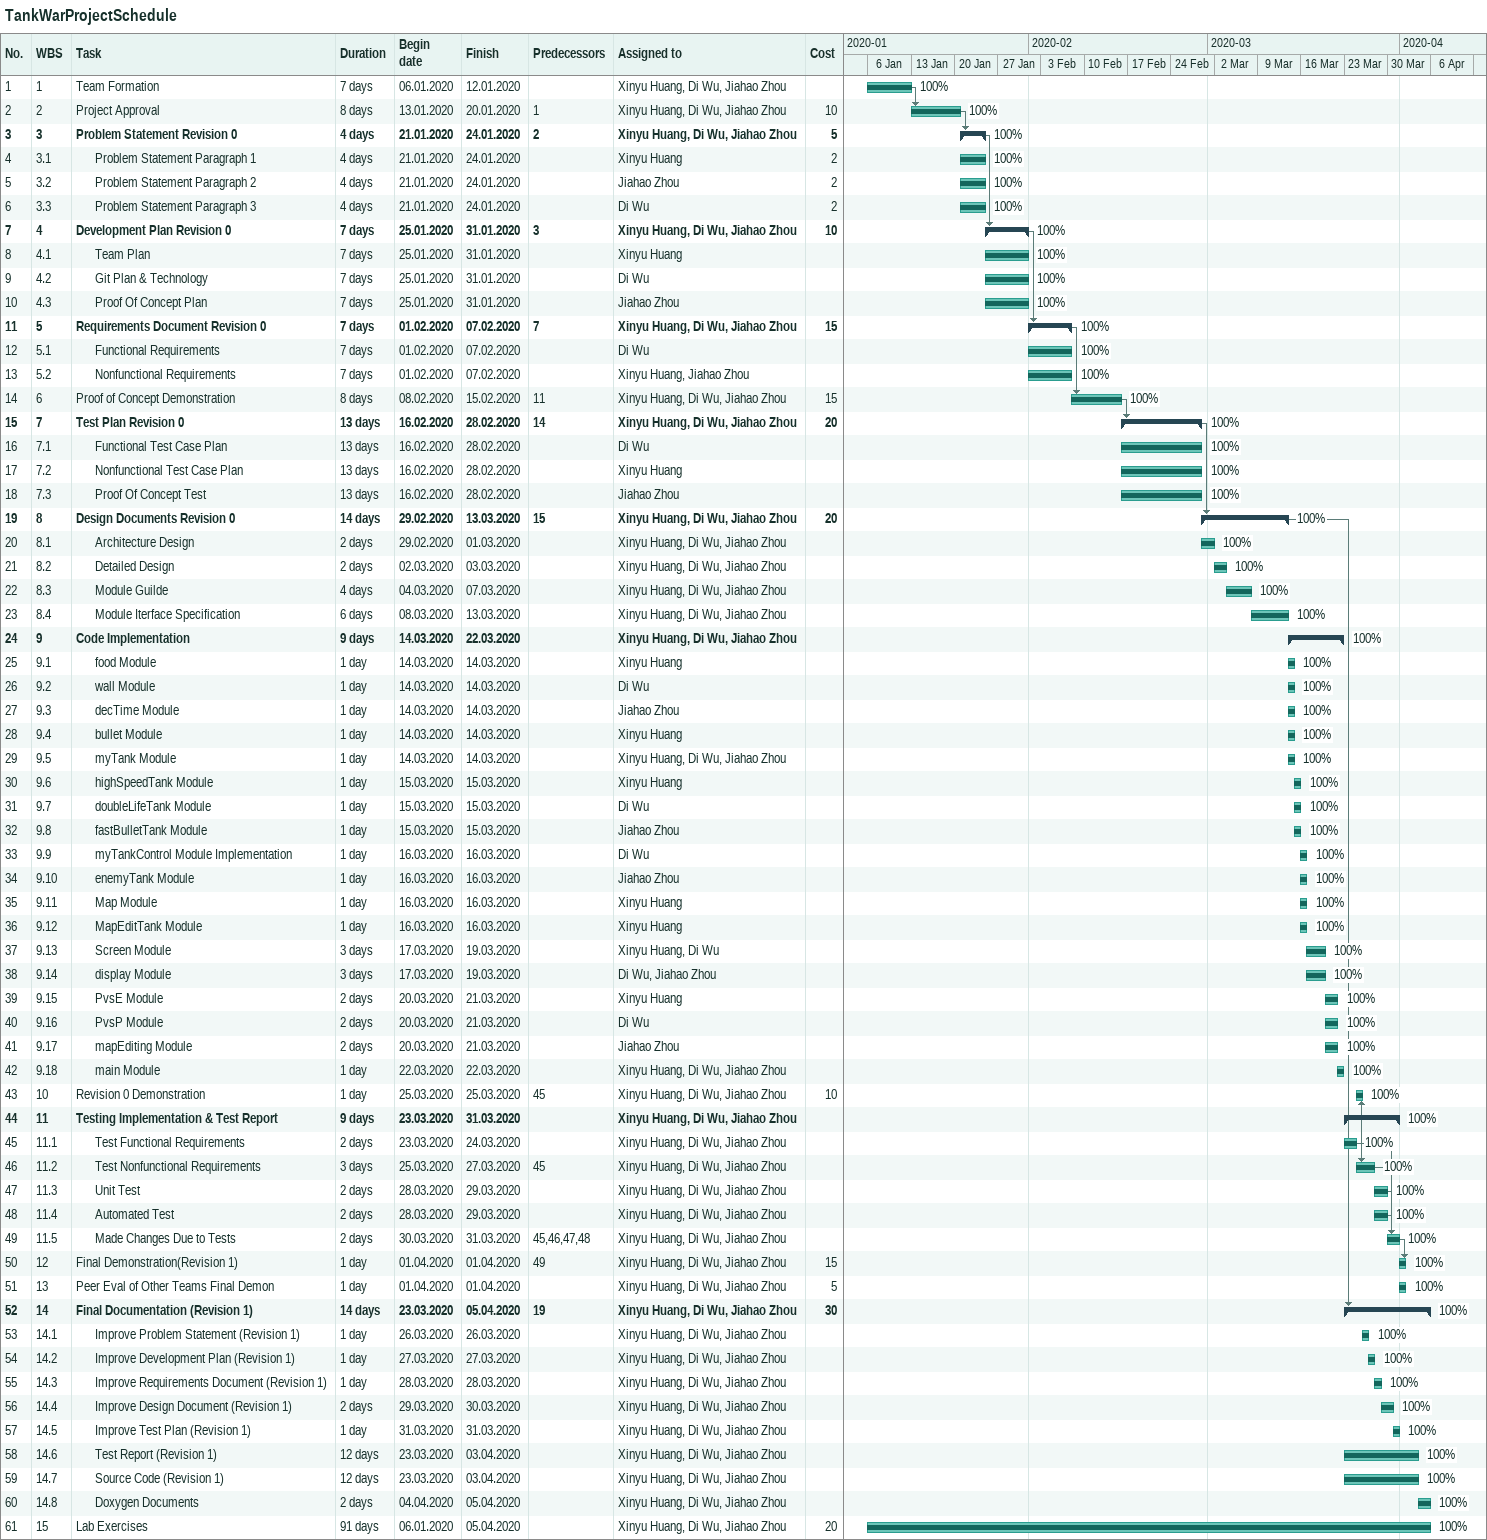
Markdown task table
TankWarProjectSchedule

| ID | WBS | Task | Duration | Start | Finish | Predecessors | Resources | % complete | Cost |
|---|---|---|---|---|---|---|---|---|---|
| 1 | 1 | Team Formation | 7d | 2020-01-06 | 2020-01-12 |  | Xinyu Huang, Di Wu, Jiahao Zhou | 100 |  |
| 2 | 2 | Project Approval | 8d | 2020-01-13 | 2020-01-20 | 1 | Xinyu Huang, Di Wu, Jiahao Zhou | 100 | 10 |
| 3 | 3 | **Problem Statement Revision 0** | 4d | 2020-01-21 | 2020-01-24 | 2 | Xinyu Huang, Di Wu, Jiahao Zhou | 100 | 5 |
| 4 | 3.1 | Problem Statement Paragraph 1 | 4d | 2020-01-21 | 2020-01-24 |  | Xinyu Huang | 100 | 2 |
| 5 | 3.2 | Problem Statement Paragraph 2 | 4d | 2020-01-21 | 2020-01-24 |  | Jiahao Zhou | 100 | 2 |
| 6 | 3.3 | Problem Statement Paragraph 3 | 4d | 2020-01-21 | 2020-01-24 |  | Di Wu | 100 | 2 |
| 7 | 4 | **Development Plan Revision 0** | 7d | 2020-01-25 | 2020-01-31 | 3 | Xinyu Huang, Di Wu, Jiahao Zhou | 100 | 10 |
| 8 | 4.1 | Team Plan | 7d | 2020-01-25 | 2020-01-31 |  | Xinyu Huang | 100 |  |
| 9 | 4.2 | Git Plan & Technology | 7d | 2020-01-25 | 2020-01-31 |  | Di Wu | 100 |  |
| 10 | 4.3 | Proof Of Concept Plan | 7d | 2020-01-25 | 2020-01-31 |  | Jiahao Zhou | 100 |  |
| 11 | 5 | **Requirements Document Revision 0** | 7d | 2020-02-01 | 2020-02-07 | 7 | Xinyu Huang, Di Wu, Jiahao Zhou | 100 | 15 |
| 12 | 5.1 | Functional Requirements | 7d | 2020-02-01 | 2020-02-07 |  | Di Wu | 100 |  |
| 13 | 5.2 | Nonfunctional Requirements | 7d | 2020-02-01 | 2020-02-07 |  | Xinyu Huang, Jiahao Zhou | 100 |  |
| 14 | 6 | Proof of Concept Demonstration | 8d | 2020-02-08 | 2020-02-15 | 11 | Xinyu Huang, Di Wu, Jiahao Zhou | 100 | 15 |
| 15 | 7 | **Test Plan Revision 0** | 13d | 2020-02-16 | 2020-02-28 | 14 | Xinyu Huang, Di Wu, Jiahao Zhou | 100 | 20 |
| 16 | 7.1 | Functional Test Case Plan | 13d | 2020-02-16 | 2020-02-28 |  | Di Wu | 100 |  |
| 17 | 7.2 | Nonfunctional Test Case Plan | 13d | 2020-02-16 | 2020-02-28 |  | Xinyu Huang | 100 |  |
| 18 | 7.3 | Proof Of Concept Test | 13d | 2020-02-16 | 2020-02-28 |  | Jiahao Zhou | 100 |  |
| 19 | 8 | **Design Documents Revision 0** | 14d | 2020-02-29 | 2020-03-13 | 15 | Xinyu Huang, Di Wu, Jiahao Zhou | 100 | 20 |
| 20 | 8.1 | Architecture Design | 2d | 2020-02-29 | 2020-03-01 |  | Xinyu Huang, Di Wu, Jiahao Zhou | 100 |  |
| 21 | 8.2 | Detailed Design | 2d | 2020-03-02 | 2020-03-03 |  | Xinyu Huang, Di Wu, Jiahao Zhou | 100 |  |
| 22 | 8.3 | Module Guilde | 4d | 2020-03-04 | 2020-03-07 |  | Xinyu Huang, Di Wu, Jiahao Zhou | 100 |  |
| 23 | 8.4 | Module Iterface Specification | 6d | 2020-03-08 | 2020-03-13 |  | Xinyu Huang, Di Wu, Jiahao Zhou | 100 |  |
| 24 | 9 | **Code Implementation** | 9d | 2020-03-14 | 2020-03-22 |  | Xinyu Huang, Di Wu, Jiahao Zhou | 100 |  |
| 25 | 9.1 | food Module | 1d | 2020-03-14 | 2020-03-14 |  | Xinyu Huang | 100 |  |
| 26 | 9.2 | wall Module | 1d | 2020-03-14 | 2020-03-14 |  | Di Wu | 100 |  |
| 27 | 9.3 | decTime Module | 1d | 2020-03-14 | 2020-03-14 |  | Jiahao Zhou | 100 |  |
| 28 | 9.4 | bullet Module | 1d | 2020-03-14 | 2020-03-14 |  | Xinyu Huang | 100 |  |
| 29 | 9.5 | myTank Module | 1d | 2020-03-14 | 2020-03-14 |  | Xinyu Huang, Di Wu, Jiahao Zhou | 100 |  |
| 30 | 9.6 | highSpeedTank Module | 1d | 2020-03-15 | 2020-03-15 |  | Xinyu Huang | 100 |  |
| 31 | 9.7 | doubleLifeTank Module | 1d | 2020-03-15 | 2020-03-15 |  | Di Wu | 100 |  |
| 32 | 9.8 | fastBulletTank Module | 1d | 2020-03-15 | 2020-03-15 |  | Jiahao Zhou | 100 |  |
| 33 | 9.9 | myTankControl Module Implementation | 1d | 2020-03-16 | 2020-03-16 |  | Di Wu | 100 |  |
| 34 | 9.10 | enemyTank Module | 1d | 2020-03-16 | 2020-03-16 |  | Jiahao Zhou | 100 |  |
| 35 | 9.11 | Map Module | 1d | 2020-03-16 | 2020-03-16 |  | Xinyu Huang | 100 |  |
| 36 | 9.12 | MapEditTank Module | 1d | 2020-03-16 | 2020-03-16 |  | Xinyu Huang | 100 |  |
| 37 | 9.13 | Screen Module | 3d | 2020-03-17 | 2020-03-19 |  | Xinyu Huang, Di Wu | 100 |  |
| 38 | 9.14 | display Module | 3d | 2020-03-17 | 2020-03-19 |  | Di Wu, Jiahao Zhou | 100 |  |
| 39 | 9.15 | PvsE Module | 2d | 2020-03-20 | 2020-03-21 |  | Xinyu Huang | 100 |  |
| 40 | 9.16 | PvsP Module | 2d | 2020-03-20 | 2020-03-21 |  | Di Wu | 100 |  |
| 41 | 9.17 | mapEditing Module | 2d | 2020-03-20 | 2020-03-21 |  | Jiahao Zhou | 100 |  |
| 42 | 9.18 | main Module | 1d | 2020-03-22 | 2020-03-22 |  | Xinyu Huang, Di Wu, Jiahao Zhou | 100 |  |
| 43 | 10 | Revision 0 Demonstration | 1d | 2020-03-25 | 2020-03-25 | 45 | Xinyu Huang, Di Wu, Jiahao Zhou | 100 | 10 |
| 44 | 11 | **Testing Implementation & Test Report** | 9d | 2020-03-23 | 2020-03-31 |  | Xinyu Huang, Di Wu, Jiahao Zhou | 100 |  |
| 45 | 11.1 | Test Functional Requirements | 2d | 2020-03-23 | 2020-03-24 |  | Xinyu Huang, Di Wu, Jiahao Zhou | 100 |  |
| 46 | 11.2 | Test Nonfunctional Requirements | 3d | 2020-03-25 | 2020-03-27 | 45 | Xinyu Huang, Di Wu, Jiahao Zhou | 100 |  |
| 47 | 11.3 | Unit Test | 2d | 2020-03-28 | 2020-03-29 |  | Xinyu Huang, Di Wu, Jiahao Zhou | 100 |  |
| 48 | 11.4 | Automated Test | 2d | 2020-03-28 | 2020-03-29 |  | Xinyu Huang, Di Wu, Jiahao Zhou | 100 |  |
| 49 | 11.5 | Made Changes Due to Tests | 2d | 2020-03-30 | 2020-03-31 | 45, 46, 47, 48 | Xinyu Huang, Di Wu, Jiahao Zhou | 100 |  |
| 50 | 12 | Final Demonstration(Revision 1) | 1d | 2020-04-01 | 2020-04-01 | 49 | Xinyu Huang, Di Wu, Jiahao Zhou | 100 | 15 |
| 51 | 13 | Peer Eval of Other Teams Final Demon | 1d | 2020-04-01 | 2020-04-01 |  | Xinyu Huang, Di Wu, Jiahao Zhou | 100 | 5 |
| 52 | 14 | **Final Documentation (Revision 1)** | 14d | 2020-03-23 | 2020-04-05 | 19 | Xinyu Huang, Di Wu, Jiahao Zhou | 100 | 30 |
| 53 | 14.1 | Improve Problem Statement (Revision 1) | 1d | 2020-03-26 | 2020-03-26 |  | Xinyu Huang, Di Wu, Jiahao Zhou | 100 |  |
| 54 | 14.2 | Improve Development Plan (Revision 1) | 1d | 2020-03-27 | 2020-03-27 |  | Xinyu Huang, Di Wu, Jiahao Zhou | 100 |  |
| 55 | 14.3 | Improve Requirements Document (Revision 1) | 1d | 2020-03-28 | 2020-03-28 |  | Xinyu Huang, Di Wu, Jiahao Zhou | 100 |  |
| 56 | 14.4 | Improve Design Document (Revision 1) | 2d | 2020-03-29 | 2020-03-30 |  | Xinyu Huang, Di Wu, Jiahao Zhou | 100 |  |
| 57 | 14.5 | Improve Test Plan (Revision 1) | 1d | 2020-03-31 | 2020-03-31 |  | Xinyu Huang, Di Wu, Jiahao Zhou | 100 |  |
| 58 | 14.6 | Test Report (Revision 1) | 12d | 2020-03-23 | 2020-04-03 |  | Xinyu Huang, Di Wu, Jiahao Zhou | 100 |  |
| 59 | 14.7 | Source Code (Revision 1) | 12d | 2020-03-23 | 2020-04-03 |  | Xinyu Huang, Di Wu, Jiahao Zhou | 100 |  |
| 60 | 14.8 | Doxygen Documents | 2d | 2020-04-04 | 2020-04-05 |  | Xinyu Huang, Di Wu, Jiahao Zhou | 100 |  |
| 61 | 15 | Lab Exercises | 91d | 2020-01-06 | 2020-04-05 |  | Xinyu Huang, Di Wu, Jiahao Zhou | 100 | 20 |
